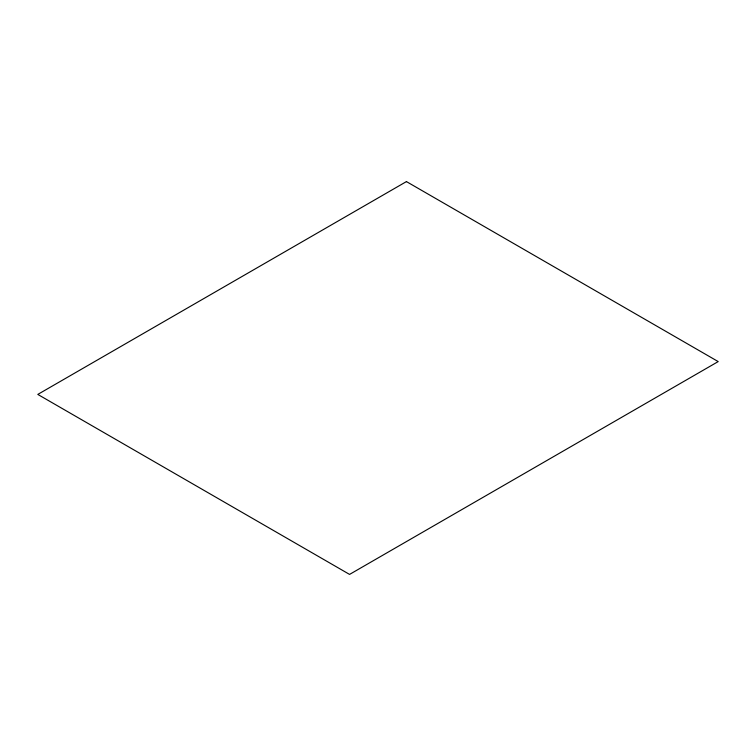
<?xml version="1.0" encoding="UTF-8"?>
<svg xmlns="http://www.w3.org/2000/svg" width="756" height="756" viewBox="0 0 756 756"><rect width="100%" height="100%" fill="white"/><g stroke="black" fill="none" stroke-linecap="round" stroke-linejoin="round"><path stroke-width="1.13" d="M406.435 181.591L37.8 394.415L349.565 574.409L718.2 361.585L406.435 181.591"/></g></svg>
